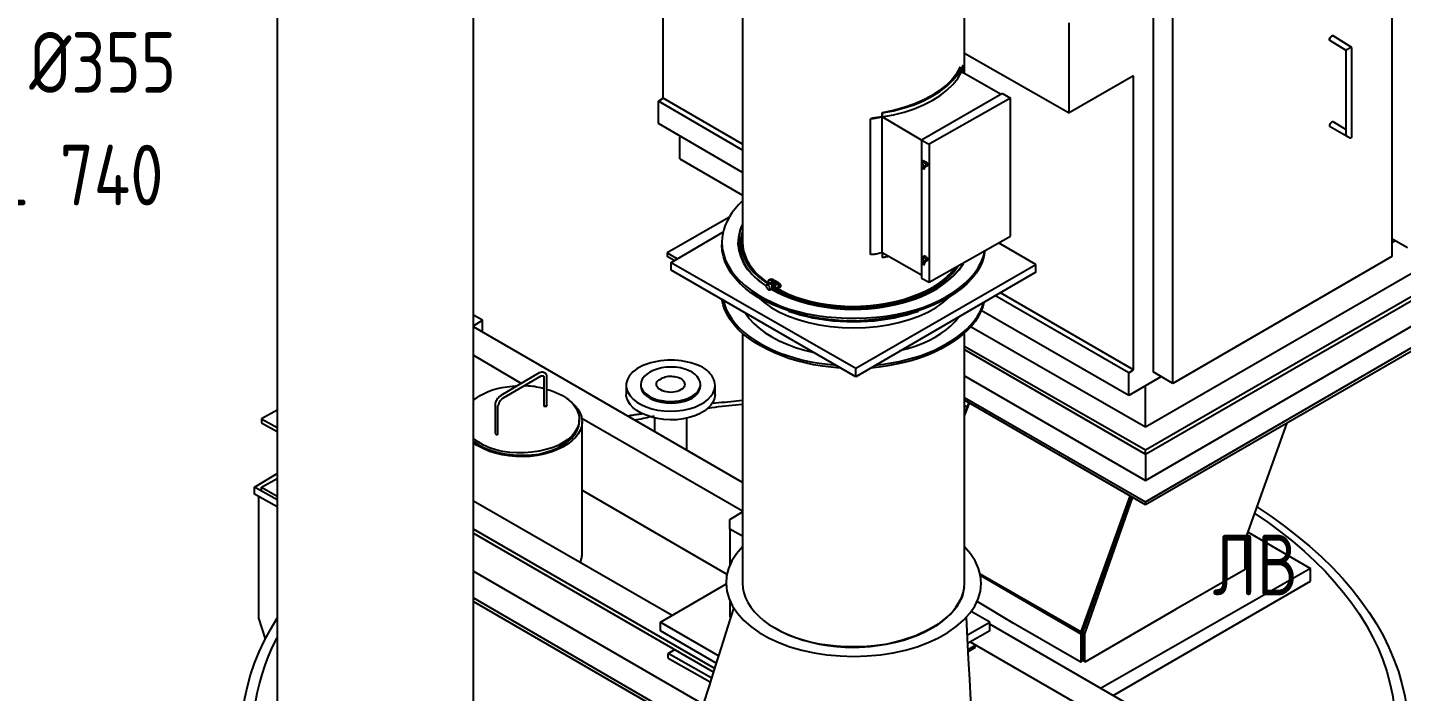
# Model space of a CAD drawing. Header units: metres. Extents: x 20 to 415, y 5 to 292.
# Drawn here: x 209.27 to 232.82, y 145.91 to 157.29 of the extents above; entities that cross this region are included whole.
import ezdxf

# ---------------------------------------------------------------- set-up
doc = ezdxf.new("R2010")
doc.units = ezdxf.units.M
for name, color, linetype in [('АРМАТУРА', 8, 'Continuous'), ('ВОЗДУХОВОДЫ', 7, 'Continuous'), ('ОБОЗНАЧЕНИЯ', 7, 'Continuous'), ('ОБОРУДОВАНИЕ', 8, 'Continuous')]:
    doc.layers.add(name, color=color, linetype=linetype)
doc.styles.add('GOST', font='isocpeur.ttf')

msp = doc.modelspace()

# ---------------------------------------------------------------- linework, layer by layer
at = {"layer": 'АРМАТУРА'}
for points in [[(225.261, 156.533), (225.266, 156.543), (225.271, 156.553), (225.276, 156.564), (225.281, 156.574), (225.286, 156.585), (225.291, 156.597), (225.296, 156.609), (225.301, 156.622), (225.306, 156.636), (225.311, 156.65)], [(225.278, 156.55), (225.278, 156.56), (225.279, 156.57), (225.282, 156.58), (225.285, 156.59), (225.288, 156.6), (225.292, 156.61), (225.296, 156.62), (225.301, 156.63), (225.306, 156.64), (225.311, 156.65)], [(225.278, 156.533), (225.283, 156.544), (225.287, 156.555), (225.292, 156.567), (225.297, 156.579), (225.301, 156.592), (225.304, 156.604), (225.307, 156.617), (225.309, 156.629), (225.311, 156.64), (225.311, 156.65)], [(225.311, 156.65), (225.311, 156.5)], [(223.92, 155.829), (224.111, 155.869), (224.293, 155.919), (224.463, 155.978), (224.621, 156.046), (224.766, 156.122), (224.897, 156.207), (225.013, 156.299), (225.113, 156.398), (225.196, 156.504), (225.261, 156.617)], [(225.261, 156.617), (225.196, 156.504), (225.113, 156.398), (225.013, 156.299), (224.897, 156.207), (224.766, 156.122), (224.621, 156.046), (224.463, 155.978), (224.293, 155.919), (224.111, 155.869), (223.92, 155.829)], [(223.92, 155.829), (224.112, 155.865), (224.294, 155.913), (224.467, 155.97), (224.627, 156.038), (224.775, 156.114), (224.908, 156.198), (225.027, 156.29), (225.128, 156.388), (225.212, 156.492), (225.278, 156.6)], [(223.92, 155.762), (224.112, 155.798), (224.294, 155.844), (224.467, 155.9), (224.627, 155.966), (224.775, 156.041), (224.908, 156.124), (225.027, 156.216), (225.128, 156.314), (225.212, 156.421), (225.278, 156.533)], [(225.278, 156.533), (225.278, 156.6)], [(225.948, 156.148), (225.278, 156.533)], [(225.982, 156.164), (224.59, 155.36)], [(225.982, 156.164), (226.116, 156.08)], [(226.116, 156.08), (224.724, 155.293)], [(226.116, 153.717), (226.116, 156.08)], [(223.92, 155.762), (223.9, 155.757), (223.88, 155.754), (223.859, 155.751), (223.839, 155.748), (223.819, 155.745), (223.799, 155.743), (223.779, 155.74), (223.759, 155.737), (223.739, 155.733), (223.719, 155.728)], [(223.92, 155.762), (223.9, 155.757), (223.88, 155.754), (223.859, 155.751), (223.839, 155.748), (223.819, 155.745), (223.799, 155.743), (223.779, 155.74), (223.759, 155.737), (223.739, 155.733), (223.719, 155.728)], [(223.92, 155.762), (223.9, 155.757), (223.88, 155.752), (223.859, 155.747), (223.839, 155.743), (223.819, 155.739), (223.799, 155.735), (223.779, 155.733), (223.759, 155.73), (223.739, 155.729), (223.719, 155.728)], [(223.719, 153.399), (223.719, 155.728)], [(223.92, 155.829), (223.92, 155.762)], [(223.92, 155.762), (223.92, 155.829)], [(224.59, 155.36), (223.92, 155.762)], [(223.92, 153.432), (223.92, 155.762)], [(224.59, 155.36), (224.59, 152.996)], [(224.59, 155.36), (224.724, 155.293)], [(224.724, 155.293), (224.724, 152.929)], [(224.607, 154.991), (224.624, 155.024)], [(224.641, 154.974), (224.607, 154.991)], [(224.624, 155.008), (224.674, 154.991)], [(224.641, 154.974), (224.674, 154.991)], [(224.657, 154.991), (224.657, 154.991), (224.657, 154.991)], [(224.657, 154.991), (224.662, 154.99), (224.667, 154.989), (224.672, 154.987), (224.676, 154.984), (224.68, 154.981), (224.684, 154.977), (224.687, 154.972), (224.689, 154.967), (224.69, 154.962), (224.691, 154.957), (224.691, 154.952), (224.691, 154.948), (224.691, 154.943), (224.691, 154.938), (224.691, 154.934), (224.691, 154.931), (224.691, 154.928), (224.691, 154.926), (224.691, 154.924), (224.691, 154.924)], [(224.624, 154.974), (224.619, 154.974), (224.616, 154.972), (224.613, 154.971), (224.611, 154.968), (224.609, 154.966), (224.608, 154.963), (224.608, 154.961), (224.607, 154.959), (224.607, 154.958), (224.607, 154.957), (224.612, 154.952), (224.615, 154.948), (224.619, 154.943), (224.621, 154.938), (224.624, 154.934), (224.626, 154.931), (224.629, 154.928), (224.632, 154.926), (224.636, 154.924), (224.641, 154.924)], [(224.607, 154.857), (224.641, 154.924)], [(224.607, 154.857), (224.641, 154.924)], [(224.624, 154.974), (224.624, 154.974), (224.624, 154.974)], [(224.657, 154.907), (224.624, 154.857)], [(224.657, 154.907), (224.662, 154.912), (224.666, 154.916), (224.668, 154.919), (224.671, 154.921), (224.672, 154.924), (224.673, 154.926), (224.674, 154.929), (224.674, 154.932), (224.674, 154.936), (224.674, 154.941), (224.67, 154.946), (224.666, 154.951), (224.663, 154.955), (224.66, 154.96), (224.657, 154.964), (224.655, 154.967), (224.652, 154.97), (224.649, 154.972), (224.645, 154.974), (224.641, 154.974)], [(224.641, 154.907), (224.645, 154.907), (224.649, 154.907), (224.652, 154.907), (224.654, 154.907), (224.655, 154.907), (224.656, 154.907), (224.657, 154.907), (224.657, 154.907), (224.657, 154.907), (224.657, 154.907)], [(224.657, 154.907), (224.691, 154.924)], [(224.724, 152.929), (226.116, 153.717)], [(223.92, 153.432), (223.9, 153.427), (223.88, 153.422), (223.859, 153.417), (223.839, 153.413), (223.819, 153.409), (223.799, 153.406), (223.779, 153.403), (223.759, 153.4), (223.739, 153.399), (223.719, 153.399)], [(223.92, 153.432), (223.92, 153.348)], [(224.59, 153.047), (223.92, 153.432)], [(224.037, 153.365), (224.023, 153.365), (224.009, 153.363), (223.996, 153.362), (223.984, 153.359), (223.972, 153.357), (223.961, 153.354), (223.95, 153.352), (223.94, 153.35), (223.93, 153.349), (223.92, 153.348)], [(224.641, 153.332), (224.607, 153.365)], [(224.624, 153.348), (224.619, 153.348), (224.616, 153.347), (224.613, 153.345), (224.611, 153.342), (224.609, 153.34), (224.608, 153.337), (224.608, 153.335), (224.607, 153.333), (224.607, 153.332), (224.607, 153.332), (224.612, 153.326), (224.615, 153.322), (224.619, 153.317), (224.621, 153.313), (224.624, 153.309), (224.626, 153.305), (224.629, 153.302), (224.632, 153.3), (224.636, 153.298), (224.641, 153.298)], [(224.624, 153.382), (224.674, 153.365)], [(224.624, 153.348), (224.624, 153.348), (224.624, 153.348)], [(224.674, 153.365), (224.641, 153.348)], [(224.657, 153.281), (224.662, 153.282), (224.666, 153.283), (224.668, 153.285), (224.671, 153.288), (224.672, 153.292), (224.673, 153.296), (224.674, 153.3), (224.674, 153.305), (224.674, 153.31), (224.674, 153.315), (224.67, 153.319), (224.666, 153.323), (224.663, 153.326), (224.66, 153.329), (224.657, 153.332), (224.655, 153.334), (224.652, 153.337), (224.649, 153.34), (224.645, 153.344), (224.641, 153.348)], [(224.657, 153.365), (224.662, 153.365), (224.667, 153.363), (224.672, 153.361), (224.676, 153.358), (224.68, 153.355), (224.684, 153.351), (224.687, 153.346), (224.689, 153.341), (224.69, 153.337), (224.691, 153.332), (224.691, 153.326), (224.691, 153.322), (224.691, 153.317), (224.691, 153.313), (224.691, 153.309), (224.691, 153.305), (224.691, 153.302), (224.691, 153.3), (224.691, 153.298), (224.691, 153.298)], [(224.607, 153.231), (224.641, 153.298)], [(224.607, 153.231), (224.641, 153.298)], [(224.657, 153.281), (224.624, 153.214)], [(224.641, 153.281), (224.645, 153.281), (224.649, 153.281), (224.652, 153.281), (224.654, 153.281), (224.655, 153.281), (224.656, 153.281), (224.657, 153.281), (224.657, 153.281), (224.657, 153.281), (224.657, 153.281)], [(224.657, 153.281), (224.691, 153.298)], [(221.942, 152.879), (221.937, 152.878), (221.934, 152.875), (221.931, 152.871), (221.93, 152.866), (221.929, 152.86), (221.93, 152.854), (221.931, 152.847), (221.934, 152.84), (221.937, 152.834), (221.942, 152.829), (221.947, 152.82), (221.952, 152.812), (221.957, 152.807), (221.962, 152.802), (221.967, 152.799), (221.972, 152.797), (221.977, 152.796), (221.982, 152.795), (221.987, 152.795), (221.992, 152.795)], [(221.975, 152.896), (221.942, 152.879)], [(221.992, 152.812), (221.992, 152.817), (221.992, 152.822), (221.992, 152.827), (221.991, 152.832), (221.99, 152.837), (221.989, 152.842), (221.986, 152.847), (221.984, 152.852), (221.98, 152.857), (221.975, 152.862), (221.97, 152.867), (221.966, 152.87), (221.961, 152.873), (221.956, 152.875), (221.952, 152.877), (221.949, 152.878), (221.946, 152.878), (221.944, 152.879), (221.942, 152.879), (221.942, 152.879)], [(221.975, 152.963), (221.971, 152.962), (221.967, 152.959), (221.965, 152.955), (221.963, 152.949), (221.963, 152.942), (221.963, 152.934), (221.965, 152.925), (221.967, 152.916), (221.971, 152.906), (221.975, 152.896)], [(221.992, 152.963), (221.992, 152.963), (221.991, 152.963), (221.989, 152.963), (221.986, 152.963), (221.984, 152.963), (221.981, 152.963), (221.979, 152.963), (221.977, 152.963), (221.976, 152.963), (221.975, 152.963)], [(221.975, 152.896), (221.98, 152.9), (221.984, 152.902), (221.987, 152.903), (221.99, 152.903), (221.992, 152.902), (221.995, 152.901), (221.998, 152.899), (222.001, 152.897), (222.004, 152.896), (222.009, 152.896), (222.013, 152.891), (222.017, 152.886), (222.02, 152.881), (222.022, 152.876), (222.024, 152.871), (222.025, 152.866), (222.025, 152.86), (222.026, 152.855), (222.026, 152.85), (222.026, 152.845)], [(222.009, 152.963), (222.004, 152.967), (222.001, 152.971), (221.998, 152.974), (221.996, 152.976), (221.994, 152.977), (221.993, 152.978), (221.993, 152.979), (221.992, 152.979), (221.992, 152.98), (221.992, 152.98)], [(222.009, 152.963), (222.004, 152.967), (222.001, 152.971), (221.998, 152.974), (221.996, 152.976), (221.994, 152.977), (221.993, 152.978), (221.993, 152.979), (221.992, 152.979), (221.992, 152.98), (221.992, 152.98)], [(221.992, 152.98), (222.009, 152.963)], [(221.992, 152.98), (222.009, 152.963)], [(222.11, 152.896), (221.992, 152.963)], [(221.992, 152.896), (222.009, 152.929)], [(222.009, 152.98), (222.026, 152.98)], [(222.126, 152.912), (222.009, 152.963)], [(222.009, 152.929), (222.042, 152.896)], [(222.042, 152.879), (222.041, 152.884), (222.039, 152.889), (222.035, 152.894), (222.031, 152.898), (222.026, 152.902), (222.021, 152.906), (222.016, 152.908), (222.012, 152.911), (222.01, 152.912), (222.009, 152.912)], [(222.143, 152.912), (222.026, 152.98)], [(222.026, 152.946), (222.076, 152.912)], [(222.042, 152.896), (222.076, 152.912)], [(222.042, 152.896), (222.059, 152.845)], [(222.042, 152.845), (222.043, 152.846), (222.044, 152.847), (222.046, 152.849), (222.047, 152.852), (222.049, 152.856), (222.05, 152.86), (222.05, 152.864), (222.049, 152.869), (222.047, 152.874), (222.042, 152.879)], [(222.076, 152.912), (222.093, 152.862)], [(222.126, 152.812), (222.131, 152.817), (222.135, 152.822), (222.137, 152.827), (222.14, 152.832), (222.141, 152.837), (222.142, 152.842), (222.143, 152.847), (222.143, 152.852), (222.143, 152.857), (222.143, 152.862), (222.143, 152.867), (222.141, 152.872), (222.139, 152.877), (222.136, 152.881), (222.133, 152.885), (222.129, 152.889), (222.124, 152.892), (222.119, 152.894), (222.115, 152.895), (222.11, 152.896)], [(222.143, 152.829), (222.148, 152.829), (222.151, 152.83), (222.154, 152.833), (222.156, 152.836), (222.158, 152.839), (222.159, 152.843), (222.159, 152.848), (222.16, 152.852), (222.16, 152.857), (222.16, 152.862), (222.155, 152.867), (222.152, 152.872), (222.148, 152.877), (222.146, 152.882), (222.143, 152.887), (222.141, 152.892), (222.138, 152.897), (222.135, 152.902), (222.131, 152.907), (222.126, 152.912)], [(222.143, 152.829), (222.148, 152.829), (222.151, 152.83), (222.154, 152.833), (222.156, 152.836), (222.158, 152.839), (222.159, 152.843), (222.159, 152.848), (222.16, 152.852), (222.16, 152.857), (222.16, 152.862), (222.155, 152.867), (222.152, 152.872), (222.148, 152.877), (222.146, 152.882), (222.143, 152.887), (222.141, 152.892), (222.138, 152.897), (222.135, 152.902), (222.131, 152.907), (222.126, 152.912)], [(222.126, 152.912), (222.131, 152.907), (222.135, 152.902), (222.138, 152.897), (222.141, 152.892), (222.143, 152.887), (222.146, 152.882), (222.148, 152.877), (222.152, 152.872), (222.155, 152.867), (222.16, 152.862), (222.16, 152.857), (222.16, 152.852), (222.159, 152.848), (222.159, 152.843), (222.158, 152.839), (222.156, 152.836), (222.154, 152.833), (222.151, 152.83), (222.148, 152.829), (222.143, 152.829)], [(222.126, 152.912), (222.131, 152.907), (222.135, 152.902), (222.138, 152.897), (222.141, 152.892), (222.143, 152.887), (222.146, 152.882), (222.148, 152.877), (222.152, 152.872), (222.155, 152.867), (222.16, 152.862), (222.16, 152.857), (222.16, 152.852), (222.159, 152.848), (222.159, 152.843), (222.158, 152.839), (222.156, 152.836), (222.154, 152.833), (222.151, 152.83), (222.148, 152.829), (222.143, 152.829)], [(222.143, 152.912), (222.148, 152.912), (222.151, 152.911), (222.155, 152.908), (222.157, 152.906), (222.16, 152.902), (222.162, 152.898), (222.165, 152.894), (222.168, 152.889), (222.172, 152.884), (222.177, 152.879), (222.177, 152.874), (222.176, 152.869), (222.176, 152.864), (222.176, 152.859), (222.175, 152.854), (222.173, 152.849), (222.171, 152.844), (222.168, 152.839), (222.164, 152.834), (222.16, 152.829)], [(224.59, 152.996), (224.724, 152.929)], [(221.992, 152.795), (222.026, 152.812)], [(221.992, 152.795), (221.992, 152.796), (221.992, 152.797), (221.992, 152.799), (221.992, 152.801), (221.992, 152.804), (221.992, 152.806), (221.992, 152.808), (221.992, 152.81), (221.992, 152.811), (221.992, 152.812)], [(222.026, 152.845), (222.026, 152.841), (222.026, 152.837), (222.026, 152.834), (222.026, 152.831), (222.026, 152.829), (222.026, 152.826), (222.026, 152.823), (222.026, 152.82), (222.026, 152.816), (222.026, 152.812)], [(222.042, 152.829), (222.076, 152.845)], [(222.059, 152.845), (222.093, 152.862)], [(222.11, 152.812), (222.076, 152.845)], [(222.11, 152.812), (222.114, 152.812), (222.118, 152.812), (222.121, 152.812), (222.123, 152.812), (222.124, 152.812), (222.125, 152.812), (222.126, 152.812), (222.126, 152.812), (222.126, 152.812), (222.126, 152.812)]]:
    msp.add_lwpolyline(points, dxfattribs=at)
at = {"layer": 'ВОЗДУХОВОДЫ'}
for points in [[(221.523, 162.165), (221.523, 153.616)], [(225.328, 156.5), (225.328, 161.394)], [(213.544, 158.511), (213.544, 145.42)], [(216.913, 145.42), (216.913, 158.511)], [(221.523, 152.041), (221.523, 147.767)], [(225.328, 147.767), (225.328, 152.041)], [(221.523, 148.387), (221.419, 148.268), (221.34, 148.145), (221.284, 148.018), (221.251, 147.889), (221.242, 147.758), (221.256, 147.628), (221.293, 147.498), (221.353, 147.371), (221.435, 147.248), (221.54, 147.13), (221.665, 147.019), (221.809, 146.917), (221.97, 146.826), (222.146, 146.745), (222.336, 146.675), (222.538, 146.617), (222.75, 146.571), (222.971, 146.537), (223.2, 146.516), (223.434, 146.509), (223.663, 146.516), (223.888, 146.537), (224.106, 146.571), (224.317, 146.617), (224.517, 146.675), (224.706, 146.745), (224.881, 146.826), (225.042, 146.917), (225.186, 147.019), (225.311, 147.13), (225.42, 147.248), (225.504, 147.371), (225.565, 147.498), (225.602, 147.628), (225.615, 147.758), (225.604, 147.889), (225.57, 148.018), (225.513, 148.145), (225.432, 148.268), (225.328, 148.387)], [(221.523, 147.767), (221.529, 147.681), (221.547, 147.596), (221.576, 147.512), (221.616, 147.43), (221.668, 147.35), (221.729, 147.272), (221.801, 147.197), (221.883, 147.126), (221.975, 147.058), (222.076, 146.996), (222.19, 146.934), (222.309, 146.879), (222.434, 146.831), (222.564, 146.789), (222.698, 146.755), (222.837, 146.726), (222.981, 146.705), (223.128, 146.689), (223.279, 146.68), (223.434, 146.677), (223.584, 146.68), (223.731, 146.689), (223.875, 146.705), (224.017, 146.726), (224.154, 146.755), (224.288, 146.789), (224.417, 146.831), (224.542, 146.879), (224.661, 146.934), (224.775, 146.996), (224.876, 147.058), (224.967, 147.126), (225.049, 147.197), (225.121, 147.272), (225.183, 147.35), (225.234, 147.43), (225.275, 147.512), (225.304, 147.596), (225.322, 147.681), (225.328, 147.767)], [(221.523, 147.767), (221.529, 147.681), (221.547, 147.596), (221.576, 147.512), (221.616, 147.43), (221.668, 147.35), (221.729, 147.272), (221.801, 147.197), (221.883, 147.126), (221.975, 147.058), (222.076, 146.996), (222.186, 146.937), (222.304, 146.883), (222.43, 146.834), (222.561, 146.791), (222.698, 146.752), (222.84, 146.72), (222.985, 146.695), (223.133, 146.676), (223.283, 146.664), (223.434, 146.66), (223.714, 146.678), (223.988, 146.72), (224.251, 146.784), (224.496, 146.869), (224.72, 146.973), (224.917, 147.092), (225.081, 147.227), (225.208, 147.374), (225.292, 147.532), (225.328, 147.7)], [(221.372, 147.348), (221.266, 147.011), (221.161, 146.676), (221.055, 146.34), (220.95, 146.006), (220.844, 145.671), (220.738, 145.337), (220.633, 145.002), (220.527, 144.667), (220.422, 144.332), (220.316, 143.995)], [(225.546, 143.626), (225.526, 143.983), (225.507, 144.339), (225.489, 144.694), (225.471, 145.049), (225.454, 145.403), (225.436, 145.758), (225.418, 146.112), (225.4, 146.468), (225.381, 146.823), (225.361, 147.18)]]:
    msp.add_lwpolyline(points, dxfattribs=at)
at = {"layer": 'ОБОРУДОВАНИЕ'}
for points in [[(232.653, 160.573), (232.653, 153.365)], [(220.165, 156.08), (220.165, 159.835)], [(228.563, 158.595), (228.563, 151.387)], [(228.898, 151.186), (228.898, 158.41)], [(227.121, 155.829), (227.121, 157.371)], [(231.647, 157.153), (231.642, 157.153), (231.637, 157.151), (231.632, 157.149), (231.627, 157.146), (231.622, 157.143), (231.617, 157.139), (231.612, 157.134), (231.607, 157.13), (231.602, 157.125), (231.597, 157.12), (231.592, 157.114), (231.589, 157.108), (231.586, 157.101), (231.585, 157.095), (231.584, 157.088), (231.585, 157.082), (231.586, 157.077), (231.589, 157.073), (231.592, 157.07), (231.597, 157.069)], [(231.597, 157.069), (231.592, 157.07), (231.589, 157.073), (231.586, 157.077), (231.585, 157.082), (231.584, 157.088), (231.585, 157.095), (231.586, 157.101), (231.589, 157.108), (231.592, 157.114), (231.597, 157.12), (231.602, 157.125), (231.607, 157.13), (231.612, 157.134), (231.617, 157.139), (231.622, 157.143), (231.627, 157.146), (231.632, 157.149), (231.637, 157.151), (231.642, 157.153), (231.647, 157.153)], [(231.966, 156.952), (231.647, 157.153)], [(231.597, 157.069), (231.865, 156.902)], [(231.949, 156.952), (231.944, 156.948), (231.939, 156.944), (231.934, 156.941), (231.929, 156.938), (231.924, 156.935), (231.919, 156.933), (231.914, 156.93), (231.909, 156.927), (231.904, 156.923), (231.898, 156.919), (231.893, 156.918), (231.889, 156.917), (231.884, 156.915), (231.88, 156.913), (231.876, 156.91), (231.872, 156.908), (231.869, 156.905), (231.867, 156.904), (231.865, 156.902), (231.865, 156.902)], [(231.865, 156.902), (231.865, 155.477)], [(231.966, 156.952), (231.949, 156.952)], [(231.966, 155.427), (231.966, 156.952)], [(225.328, 156.852), (227.121, 155.829)], [(228.228, 156.466), (227.121, 155.829)], [(228.228, 151.421), (228.228, 156.466)], [(220.081, 156.03), (220.165, 156.08)], [(221.523, 155.192), (220.081, 156.03)], [(220.081, 155.645), (220.081, 156.03)], [(221.523, 155.293), (220.165, 156.08)], [(221.523, 154.807), (220.081, 155.645)], [(231.647, 155.678), (231.642, 155.678), (231.637, 155.676), (231.632, 155.674), (231.627, 155.671), (231.622, 155.668), (231.617, 155.664), (231.612, 155.659), (231.607, 155.655), (231.602, 155.65), (231.597, 155.645), (231.592, 155.639), (231.589, 155.633), (231.586, 155.626), (231.585, 155.62), (231.584, 155.613), (231.585, 155.607), (231.586, 155.602), (231.589, 155.598), (231.592, 155.595), (231.597, 155.594)], [(231.647, 155.678), (231.642, 155.678), (231.637, 155.676), (231.632, 155.674), (231.627, 155.671), (231.622, 155.668), (231.617, 155.664), (231.612, 155.659), (231.607, 155.655), (231.602, 155.65), (231.597, 155.645), (231.592, 155.639), (231.589, 155.633), (231.586, 155.626), (231.585, 155.62), (231.584, 155.613), (231.585, 155.607), (231.586, 155.602), (231.589, 155.598), (231.592, 155.595), (231.597, 155.594)], [(231.597, 155.594), (231.915, 155.41)], [(231.865, 155.544), (231.647, 155.678)], [(231.915, 155.41), (231.91, 155.411), (231.904, 155.415), (231.897, 155.421), (231.89, 155.429), (231.884, 155.437), (231.878, 155.446), (231.873, 155.455), (231.869, 155.464), (231.866, 155.471), (231.865, 155.477)], [(220.45, 155.041), (220.45, 155.41)], [(231.949, 155.393), (231.948, 155.393), (231.947, 155.393), (231.945, 155.394), (231.942, 155.394), (231.938, 155.395), (231.934, 155.397), (231.93, 155.399), (231.925, 155.402), (231.92, 155.405), (231.915, 155.41)], [(231.966, 155.427), (231.966, 155.422), (231.965, 155.419), (231.965, 155.415), (231.965, 155.412), (231.964, 155.41), (231.962, 155.407), (231.96, 155.405), (231.957, 155.402), (231.953, 155.398), (231.949, 155.393)], [(220.45, 155.041), (221.523, 154.421)], [(228.429, 150.448), (236.391, 155.041)], [(221.523, 154.32), (221.456, 154.254), (221.396, 154.186), (221.343, 154.117), (221.298, 154.046), (221.259, 153.975), (221.227, 153.903), (221.203, 153.831), (221.185, 153.759), (221.174, 153.687), (221.171, 153.616)], [(221.288, 154.036), (220.232, 153.432)], [(221.523, 153.918), (221.478, 153.807), (221.452, 153.694), (221.446, 153.581), (221.459, 153.469), (221.492, 153.359), (221.542, 153.251), (221.611, 153.146), (221.698, 153.046), (221.803, 152.951), (221.925, 152.862)], [(221.523, 153.918), (221.509, 153.888), (221.497, 153.858), (221.486, 153.828), (221.478, 153.797), (221.471, 153.767), (221.465, 153.737), (221.461, 153.707), (221.458, 153.677), (221.456, 153.647), (221.456, 153.616)], [(235.284, 154.002), (228.429, 150.046)], [(228.429, 149.979), (235.284, 153.935)], [(220.299, 153.264), (221.188, 153.784)], [(221.171, 153.616), (221.177, 153.516), (221.197, 153.416), (221.229, 153.317), (221.273, 153.221), (221.33, 153.126), (221.399, 153.035), (221.48, 152.947), (221.572, 152.863), (221.676, 152.785), (221.791, 152.711), (221.912, 152.639), (222.041, 152.575), (222.179, 152.517), (222.325, 152.466), (222.476, 152.422), (222.633, 152.385), (222.795, 152.356), (222.961, 152.333), (223.129, 152.318), (223.3, 152.309), (223.475, 152.308), (223.649, 152.313), (223.82, 152.326), (223.988, 152.345), (224.152, 152.372), (224.312, 152.406), (224.467, 152.446), (224.615, 152.494), (224.757, 152.549), (224.892, 152.611), (225.018, 152.679), (225.135, 152.751), (225.242, 152.828), (225.338, 152.909), (225.424, 152.994), (225.499, 153.083), (225.562, 153.174), (225.614, 153.269), (225.653, 153.366), (225.68, 153.466)], [(221.171, 153.616), (221.171, 153.566)], [(221.456, 153.616), (221.461, 153.532), (221.476, 153.448), (221.5, 153.366), (221.534, 153.286), (221.577, 153.208), (221.63, 153.133), (221.691, 153.06), (221.761, 152.991), (221.839, 152.925), (221.925, 152.862)], [(221.523, 153.801), (221.518, 153.781), (221.513, 153.761), (221.508, 153.741), (221.504, 153.722), (221.5, 153.702), (221.496, 153.684), (221.494, 153.666), (221.491, 153.648), (221.49, 153.632), (221.489, 153.616)], [(221.489, 153.616), (221.494, 153.537), (221.509, 153.458), (221.534, 153.381), (221.568, 153.305), (221.611, 153.231), (221.663, 153.159), (221.724, 153.089), (221.794, 153.022), (221.872, 152.958), (221.959, 152.896)], [(221.523, 153.801), (221.501, 153.705), (221.494, 153.609), (221.503, 153.512), (221.527, 153.417), (221.565, 153.323), (221.617, 153.231), (221.683, 153.142), (221.762, 153.056), (221.854, 152.974), (221.959, 152.896)], [(221.523, 153.801), (221.501, 153.705), (221.494, 153.609), (221.503, 153.512), (221.527, 153.417), (221.565, 153.323), (221.617, 153.231), (221.683, 153.142), (221.762, 153.056), (221.854, 152.974), (221.959, 152.896)], [(221.523, 153.616), (221.528, 153.537), (221.543, 153.458), (221.567, 153.381), (221.6, 153.305), (221.642, 153.231), (221.693, 153.159), (221.752, 153.089), (221.819, 153.022), (221.894, 152.958), (221.975, 152.896)], [(221.523, 153.616), (221.528, 153.537), (221.543, 153.458), (221.567, 153.381), (221.6, 153.305), (221.642, 153.231), (221.693, 153.159), (221.752, 153.089), (221.819, 153.022), (221.894, 152.958), (221.975, 152.896)], [(226.551, 153.231), (225.914, 153.6)], [(232.921, 153.516), (232.653, 153.667)], [(232.72, 153.633), (232.653, 153.6)], [(220.232, 153.432), (220.4, 153.332)], [(220.232, 153.432), (220.232, 153.365)], [(220.35, 153.298), (220.232, 153.365)], [(225.68, 153.466), (225.663, 153.366), (225.632, 153.269), (225.588, 153.174), (225.53, 153.082), (225.46, 152.992), (225.377, 152.906), (225.282, 152.822), (225.175, 152.743), (225.056, 152.666), (224.926, 152.594), (224.791, 152.532), (224.649, 152.475), (224.501, 152.426), (224.347, 152.382), (224.188, 152.345), (224.025, 152.314), (223.859, 152.29), (223.691, 152.273), (223.521, 152.262), (223.35, 152.259), (223.175, 152.268), (223.003, 152.285), (222.834, 152.309), (222.669, 152.34), (222.508, 152.378), (222.352, 152.423), (222.202, 152.474), (222.058, 152.531), (221.921, 152.593), (221.791, 152.661), (221.676, 152.738), (221.572, 152.82), (221.48, 152.904), (221.399, 152.992), (221.33, 153.082), (221.273, 153.175), (221.229, 153.27), (221.197, 153.368), (221.177, 153.466), (221.171, 153.566)], [(232.653, 153.365), (228.898, 151.186)], [(220.299, 153.264), (223.467, 151.454)], [(220.299, 153.13), (220.299, 153.264)], [(223.467, 151.303), (220.299, 153.13)], [(222.009, 152.812), (222.161, 152.731), (222.325, 152.661), (222.499, 152.602), (222.681, 152.553), (222.87, 152.514), (223.065, 152.487), (223.264, 152.471), (223.465, 152.467), (223.668, 152.474), (223.87, 152.493), (224.071, 152.529), (224.262, 152.575), (224.443, 152.631), (224.611, 152.696), (224.766, 152.77), (224.907, 152.852), (225.033, 152.941), (225.143, 153.037), (225.236, 153.14), (225.311, 153.248)], [(222.042, 152.829), (222.189, 152.753), (222.346, 152.686), (222.513, 152.629), (222.687, 152.581), (222.868, 152.544), (223.054, 152.516), (223.243, 152.499), (223.435, 152.492), (223.627, 152.496), (223.819, 152.51), (224.007, 152.541), (224.188, 152.582), (224.36, 152.633), (224.522, 152.693), (224.674, 152.762), (224.814, 152.839), (224.94, 152.923), (225.052, 153.014), (225.148, 153.111), (225.227, 153.214)], [(223.434, 152.46), (223.555, 152.462), (223.676, 152.47), (223.798, 152.482), (223.918, 152.498), (224.037, 152.519), (224.154, 152.543), (224.269, 152.572), (224.38, 152.604), (224.487, 152.639), (224.59, 152.678), (224.688, 152.725), (224.781, 152.774), (224.869, 152.826), (224.95, 152.881), (225.026, 152.938), (225.096, 152.996), (225.16, 153.057), (225.217, 153.119), (225.267, 153.183), (225.311, 153.248)], [(223.434, 152.493), (223.549, 152.495), (223.665, 152.501), (223.779, 152.512), (223.892, 152.526), (224.004, 152.544), (224.113, 152.566), (224.22, 152.592), (224.325, 152.622), (224.426, 152.656), (224.523, 152.695), (224.617, 152.732), (224.706, 152.773), (224.79, 152.817), (224.87, 152.865), (224.944, 152.917), (225.013, 152.971), (225.076, 153.028), (225.133, 153.088), (225.183, 153.15), (225.227, 153.214)], [(223.434, 152.493), (223.549, 152.495), (223.665, 152.501), (223.779, 152.512), (223.892, 152.526), (224.004, 152.544), (224.113, 152.566), (224.22, 152.592), (224.325, 152.622), (224.426, 152.656), (224.523, 152.695), (224.617, 152.732), (224.706, 152.773), (224.79, 152.817), (224.87, 152.865), (224.944, 152.917), (225.013, 152.971), (225.076, 153.028), (225.133, 153.088), (225.183, 153.15), (225.227, 153.214)], [(223.434, 152.51), (223.544, 152.512), (223.654, 152.518), (223.764, 152.528), (223.872, 152.541), (223.978, 152.558), (224.083, 152.579), (224.185, 152.603), (224.284, 152.63), (224.38, 152.661), (224.473, 152.695), (224.566, 152.731), (224.654, 152.771), (224.737, 152.813), (224.815, 152.858), (224.888, 152.906), (224.956, 152.957), (225.019, 153.009), (225.076, 153.064), (225.129, 153.121), (225.177, 153.181)], [(223.467, 151.454), (226.551, 153.231)], [(224.775, 152.829), (224.824, 152.859), (224.871, 152.891), (224.916, 152.924), (224.96, 152.957), (225.001, 152.992), (225.04, 153.028), (225.077, 153.064), (225.113, 153.102), (225.146, 153.141), (225.177, 153.181)], [(226.551, 153.097), (226.551, 153.231)], [(228.429, 149.527), (234.647, 153.13)], [(228.429, 149.158), (235.284, 153.13)], [(226.551, 153.097), (223.467, 151.303)], [(235.284, 153.063), (228.429, 149.108)], [(221.774, 152.678), (221.888, 152.581), (222.016, 152.493), (222.158, 152.414), (222.313, 152.344), (222.478, 152.284), (222.654, 152.234), (222.839, 152.194), (223.031, 152.165), (223.23, 152.147), (223.434, 152.141), (223.634, 152.147), (223.83, 152.165), (224.021, 152.194), (224.205, 152.234), (224.381, 152.284), (224.546, 152.344), (224.7, 152.414), (224.841, 152.493), (224.967, 152.581), (225.076, 152.678)], [(222.009, 152.812), (222.124, 152.749), (222.247, 152.692), (222.378, 152.64), (222.515, 152.594), (222.658, 152.554), (222.807, 152.521), (222.959, 152.495), (223.115, 152.476), (223.273, 152.464), (223.434, 152.46)], [(222.042, 152.829), (222.157, 152.766), (222.279, 152.71), (222.407, 152.66), (222.542, 152.617), (222.682, 152.579), (222.826, 152.549), (222.974, 152.525), (223.125, 152.507), (223.278, 152.497), (223.434, 152.493)], [(222.042, 152.829), (222.157, 152.766), (222.279, 152.71), (222.407, 152.66), (222.542, 152.617), (222.682, 152.579), (222.826, 152.549), (222.974, 152.525), (223.125, 152.507), (223.278, 152.497), (223.434, 152.493)], [(222.076, 152.845), (222.185, 152.783), (222.302, 152.727), (222.426, 152.677), (222.556, 152.633), (222.692, 152.596), (222.833, 152.565), (222.978, 152.541), (223.127, 152.524), (223.279, 152.514), (223.434, 152.51)], [(222.076, 152.845), (222.185, 152.783), (222.302, 152.727), (222.426, 152.677), (222.555, 152.633), (222.69, 152.596), (222.829, 152.565), (222.972, 152.541), (223.118, 152.524), (223.267, 152.514), (223.417, 152.51), (223.567, 152.514), (223.716, 152.524), (223.862, 152.541), (224.006, 152.564), (224.146, 152.594), (224.282, 152.63), (224.414, 152.671), (224.54, 152.718), (224.661, 152.771), (224.775, 152.829)], [(228.144, 151.37), (225.847, 152.695)], [(228.228, 151.421), (225.948, 152.745)], [(223.199, 151.454), (223.044, 151.467), (222.892, 151.486), (222.743, 151.511), (222.597, 151.542), (222.455, 151.578), (222.318, 151.62), (222.186, 151.667), (222.059, 151.719), (221.939, 151.777), (221.825, 151.84), (221.718, 151.903), (221.62, 151.97), (221.53, 152.042), (221.45, 152.117), (221.378, 152.196), (221.317, 152.278), (221.265, 152.362), (221.223, 152.449), (221.191, 152.538), (221.171, 152.628)], [(221.188, 152.628), (221.212, 152.543), (221.246, 152.459), (221.288, 152.377), (221.339, 152.297), (221.399, 152.219), (221.468, 152.144), (221.544, 152.071), (221.63, 152.002), (221.723, 151.936), (221.825, 151.873), (221.933, 151.815), (222.048, 151.761), (222.167, 151.711), (222.292, 151.666), (222.422, 151.626), (222.556, 151.591), (222.694, 151.561), (222.837, 151.536), (222.983, 151.518), (223.132, 151.504)], [(224.54, 152.426), (224.442, 152.393), (224.34, 152.362), (224.233, 152.335), (224.124, 152.311), (224.012, 152.29), (223.898, 152.273), (223.783, 152.26), (223.666, 152.25), (223.55, 152.244), (223.434, 152.242), (223.313, 152.244), (223.193, 152.25), (223.074, 152.26), (222.956, 152.273), (222.841, 152.29), (222.728, 152.311), (222.618, 152.335), (222.511, 152.362), (222.409, 152.393), (222.311, 152.426)], [(225.663, 152.577), (225.638, 152.493), (225.605, 152.41), (225.562, 152.33), (225.511, 152.253), (225.452, 152.177), (225.383, 152.104), (225.306, 152.034), (225.221, 151.966), (225.128, 151.902), (225.026, 151.84), (224.917, 151.777), (224.803, 151.721), (224.683, 151.67), (224.559, 151.624), (224.429, 151.584), (224.295, 151.549), (224.156, 151.519), (224.014, 151.493), (223.868, 151.471), (223.719, 151.454)], [(223.802, 151.504), (223.942, 151.522), (224.078, 151.543), (224.21, 151.568), (224.339, 151.598), (224.465, 151.632), (224.586, 151.671), (224.703, 151.714), (224.815, 151.762), (224.923, 151.815), (225.026, 151.873), (225.123, 151.931), (225.213, 151.992), (225.296, 152.056), (225.371, 152.123), (225.439, 152.194), (225.499, 152.267), (225.552, 152.342), (225.597, 152.419), (225.634, 152.497), (225.663, 152.577)], [(228.144, 150.985), (225.613, 152.443)], [(217.064, 152.276), (216.913, 152.359)], [(216.913, 152.175), (217.064, 152.276)], [(217.064, 152.074), (217.064, 152.276)], [(221.573, 152.393), (221.64, 152.304), (221.719, 152.219), (221.811, 152.137), (221.914, 152.06), (222.028, 151.989), (222.152, 151.922), (222.287, 151.862), (222.431, 151.808), (222.585, 151.762), (222.746, 151.722)], [(221.573, 152.393), (221.64, 152.304), (221.719, 152.219), (221.811, 152.137), (221.914, 152.06), (222.028, 151.989), (222.152, 151.922), (222.287, 151.862), (222.431, 151.808), (222.585, 151.762), (222.746, 151.722)], [(224.222, 151.756), (224.355, 151.79), (224.482, 151.83), (224.604, 151.876), (224.718, 151.928), (224.825, 151.984), (224.924, 152.046), (225.014, 152.111), (225.095, 152.18), (225.167, 152.252), (225.227, 152.326)], [(224.222, 151.756), (224.355, 151.79), (224.482, 151.83), (224.604, 151.876), (224.718, 151.928), (224.825, 151.984), (224.924, 152.046), (225.014, 152.111), (225.095, 152.18), (225.167, 152.252), (225.227, 152.326)], [(221.523, 149.493), (216.913, 152.158)], [(225.445, 152.158), (228.429, 150.448)], [(228.429, 150.046), (225.328, 151.823)], [(225.328, 151.773), (228.429, 149.979)], [(216.913, 151.672), (217.735, 151.186)], [(221.054, 151.152), (221.051, 151.188), (221.044, 151.223), (221.032, 151.257), (221.015, 151.291), (220.995, 151.324), (220.97, 151.356), (220.942, 151.387), (220.91, 151.417), (220.874, 151.445), (220.836, 151.471), (220.789, 151.491), (220.741, 151.509), (220.691, 151.526), (220.64, 151.541), (220.586, 151.555), (220.532, 151.566), (220.475, 151.576), (220.418, 151.583), (220.359, 151.587), (220.299, 151.588), (220.239, 151.587), (220.179, 151.583), (220.12, 151.576), (220.062, 151.566), (220.006, 151.555), (219.952, 151.541), (219.9, 151.526), (219.851, 151.509), (219.805, 151.491), (219.763, 151.471), (219.72, 151.445), (219.681, 151.417), (219.646, 151.387), (219.615, 151.356), (219.589, 151.324), (219.567, 151.291), (219.55, 151.257), (219.538, 151.223), (219.531, 151.188), (219.528, 151.152)], [(220.802, 151.169), (220.796, 151.218), (220.777, 151.265), (220.747, 151.308), (220.707, 151.348), (220.658, 151.383), (220.599, 151.413), (220.534, 151.437), (220.461, 151.456), (220.383, 151.467), (220.299, 151.471), (220.215, 151.467), (220.136, 151.456), (220.061, 151.437), (219.993, 151.413), (219.933, 151.383), (219.881, 151.348), (219.838, 151.308), (219.806, 151.265), (219.786, 151.218), (219.78, 151.169)], [(223.467, 151.303), (223.467, 151.454)], [(218.036, 151.37), (217.383, 150.985)], [(217.416, 150.935), (218.07, 151.32)], [(218.17, 151.287), (218.17, 151.291), (218.17, 151.295), (218.17, 151.298), (218.17, 151.301), (218.17, 151.303), (218.17, 151.306), (218.17, 151.309), (218.17, 151.312), (218.17, 151.316), (218.17, 151.32), (218.17, 151.326), (218.168, 151.332), (218.166, 151.338), (218.162, 151.345), (218.158, 151.352), (218.152, 151.357), (218.146, 151.363), (218.138, 151.367), (218.13, 151.37), (218.12, 151.37), (218.115, 151.375), (218.11, 151.378), (218.105, 151.381), (218.099, 151.382), (218.093, 151.383), (218.086, 151.382), (218.079, 151.381), (218.071, 151.378), (218.063, 151.375), (218.036, 151.37)], [(218.07, 151.32), (218.07, 151.32), (218.072, 151.32), (218.074, 151.32), (218.076, 151.32), (218.078, 151.32), (218.081, 151.32), (218.083, 151.32), (218.085, 151.32), (218.086, 151.32), (218.087, 151.32), (218.087, 151.32), (218.089, 151.32), (218.09, 151.32), (218.093, 151.32), (218.095, 151.32), (218.098, 151.32), (218.1, 151.32), (218.102, 151.32), (218.103, 151.32), (218.103, 151.32), (218.104, 151.32), (218.105, 151.318), (218.107, 151.317), (218.109, 151.314), (218.112, 151.312), (218.114, 151.309), (218.117, 151.307), (218.119, 151.305), (218.12, 151.304), (218.12, 151.303), (218.12, 151.303), (218.12, 151.302), (218.12, 151.3), (218.12, 151.297), (218.12, 151.295), (218.12, 151.292), (218.12, 151.29), (218.12, 151.288), (218.12, 151.287), (218.12, 151.287)], [(218.07, 151.32), (218.07, 151.32), (218.07, 151.32)], [(218.12, 151.287), (218.12, 150.817)], [(218.12, 151.287), (218.12, 151.287), (218.12, 151.287)], [(218.17, 150.817), (218.17, 151.287)], [(220.048, 151.169), (220.049, 151.184), (220.052, 151.197), (220.056, 151.21), (220.063, 151.222), (220.071, 151.232), (220.08, 151.242), (220.091, 151.25), (220.104, 151.258), (220.117, 151.264), (220.132, 151.27)], [(220.132, 151.27), (220.153, 151.283), (220.176, 151.294), (220.2, 151.302), (220.225, 151.308), (220.251, 151.312), (220.278, 151.313), (220.304, 151.313), (220.331, 151.311), (220.357, 151.308), (220.383, 151.303), (220.408, 151.297), (220.431, 151.289), (220.453, 151.28), (220.472, 151.268), (220.49, 151.255), (220.505, 151.241), (220.517, 151.225), (220.526, 151.207), (220.532, 151.189), (220.534, 151.169)], [(225.328, 151.32), (228.429, 149.527)], [(228.144, 151.37), (228.228, 151.421)], [(228.144, 150.985), (228.144, 151.37)], [(228.697, 151.303), (228.144, 150.985)], [(228.898, 151.186), (228.563, 151.387)], [(216.913, 150.901), (216.967, 150.944), (217.027, 150.983), (217.093, 151.019), (217.164, 151.05), (217.24, 151.077), (217.32, 151.1), (217.403, 151.119), (217.489, 151.134), (217.578, 151.145), (217.668, 151.152)], [(217.383, 150.985), (217.382, 150.98), (217.381, 150.977), (217.379, 150.974), (217.377, 150.972), (217.374, 150.97), (217.372, 150.969), (217.37, 150.969), (217.368, 150.968), (217.366, 150.968), (217.366, 150.968), (217.351, 150.957), (217.338, 150.944), (217.326, 150.93), (217.315, 150.915), (217.305, 150.899), (217.297, 150.882), (217.291, 150.866), (217.286, 150.849), (217.283, 150.833), (217.282, 150.8)], [(217.785, 151.152), (217.82, 151.152), (217.855, 151.15), (217.89, 151.148), (217.925, 151.144), (217.959, 151.14), (217.992, 151.134), (218.026, 151.128), (218.058, 151.12), (218.09, 151.112), (218.12, 151.102)], [(217.797, 151.155), (217.809, 151.148)], [(218.17, 151.085), (218.2, 151.08), (218.229, 151.072), (218.257, 151.063), (218.284, 151.052), (218.311, 151.041), (218.337, 151.03), (218.363, 151.018), (218.388, 151.007), (218.414, 150.995), (218.439, 150.985)], [(218.439, 150.985), (218.491, 150.949), (218.539, 150.912), (218.581, 150.874), (218.619, 150.835), (218.65, 150.794), (218.677, 150.752), (218.697, 150.708), (218.712, 150.663), (218.721, 150.615), (218.724, 150.566)], [(219.528, 151.152), (219.528, 151.002)], [(219.528, 151.152), (219.529, 151.142), (219.53, 151.131), (219.532, 151.119), (219.535, 151.106), (219.539, 151.094), (219.543, 151.081), (219.547, 151.069), (219.552, 151.057), (219.557, 151.046), (219.562, 151.035)], [(219.562, 150.884), (219.557, 150.899), (219.552, 150.913), (219.547, 150.926), (219.543, 150.938), (219.539, 150.949), (219.535, 150.96), (219.532, 150.971), (219.53, 150.981), (219.529, 150.992), (219.528, 151.002)], [(219.562, 151.035), (219.599, 150.976), (219.651, 150.922), (219.714, 150.871), (219.789, 150.826), (219.874, 150.788), (219.967, 150.756), (220.068, 150.733), (220.174, 150.718), (220.285, 150.712), (220.4, 150.717), (220.508, 150.731), (220.61, 150.754), (220.704, 150.784), (220.789, 150.822), (220.865, 150.865), (220.93, 150.915), (220.982, 150.969), (221.021, 151.027), (221.045, 151.088), (221.054, 151.152)], [(221.054, 151.002), (221.045, 150.937), (221.021, 150.876), (220.982, 150.818), (220.93, 150.764), (220.865, 150.715), (220.789, 150.671), (220.704, 150.634), (220.609, 150.603), (220.508, 150.58), (220.4, 150.566), (220.285, 150.565), (220.174, 150.573), (220.068, 150.589), (219.967, 150.613), (219.874, 150.643), (219.789, 150.68), (219.714, 150.724), (219.651, 150.772), (219.599, 150.826), (219.562, 150.884)], [(219.78, 151.169), (219.78, 151.152)], [(219.78, 151.169), (219.78, 151.164), (219.78, 151.157), (219.78, 151.151), (219.781, 151.143), (219.782, 151.136), (219.783, 151.128), (219.785, 151.121), (219.788, 151.114), (219.792, 151.108), (219.796, 151.102)], [(219.78, 151.152), (219.786, 151.103), (219.806, 151.057), (219.838, 151.013), (219.881, 150.974), (219.933, 150.939), (219.993, 150.909), (220.061, 150.884), (220.136, 150.866), (220.215, 150.855), (220.299, 150.851), (220.383, 150.855), (220.461, 150.866), (220.534, 150.884), (220.599, 150.909), (220.658, 150.939), (220.707, 150.974), (220.747, 151.013), (220.777, 151.057), (220.796, 151.103), (220.802, 151.152)], [(219.796, 151.102), (219.821, 151.059), (219.856, 151.02), (219.898, 150.986), (219.949, 150.956), (220.006, 150.93), (220.069, 150.91), (220.138, 150.895), (220.211, 150.886), (220.287, 150.882), (220.366, 150.884), (220.44, 150.893), (220.508, 150.908), (220.571, 150.928), (220.628, 150.953), (220.679, 150.983), (220.721, 151.016), (220.755, 151.052), (220.781, 151.09), (220.797, 151.129), (220.802, 151.169)], [(220.534, 151.169), (220.531, 151.149), (220.521, 151.129), (220.505, 151.111), (220.485, 151.093), (220.461, 151.077), (220.432, 151.063), (220.402, 151.051), (220.369, 151.043), (220.334, 151.037), (220.299, 151.035), (220.26, 151.037), (220.222, 151.043), (220.186, 151.051), (220.153, 151.063), (220.123, 151.077), (220.098, 151.093), (220.077, 151.111), (220.061, 151.129), (220.051, 151.149), (220.048, 151.169)], [(220.802, 151.152), (220.802, 151.169)], [(221.054, 151.002), (221.054, 151.152)], [(228.429, 150.448), (228.429, 151.152)], [(216.913, 150.901), (216.918, 150.906), (216.922, 150.909), (216.925, 150.913), (216.928, 150.915), (216.93, 150.918), (216.933, 150.92), (216.935, 150.923), (216.938, 150.926), (216.942, 150.93), (216.947, 150.935)], [(217.282, 150.8), (217.282, 150.331)], [(217.282, 150.8), (217.299, 150.8)], [(217.332, 150.8), (217.333, 150.805), (217.334, 150.809), (217.336, 150.812), (217.338, 150.815), (217.341, 150.817), (217.343, 150.82), (217.346, 150.823), (217.347, 150.826), (217.349, 150.829), (217.349, 150.834), (217.35, 150.84), (217.351, 150.848), (217.354, 150.856), (217.357, 150.866), (217.362, 150.876), (217.367, 150.886), (217.374, 150.895), (217.381, 150.904), (217.39, 150.912), (217.399, 150.918), (217.399, 150.918), (217.4, 150.92), (217.4, 150.921), (217.401, 150.924), (217.402, 150.926), (217.403, 150.929), (217.405, 150.931), (217.408, 150.933), (217.412, 150.934), (217.416, 150.935)], [(217.332, 150.331), (217.332, 150.8)], [(218.17, 150.817), (218.17, 150.813), (218.169, 150.809), (218.166, 150.806), (218.164, 150.804), (218.16, 150.803), (218.156, 150.802), (218.152, 150.801), (218.147, 150.801), (218.142, 150.8), (218.137, 150.8), (218.136, 150.8), (218.135, 150.801), (218.133, 150.801), (218.131, 150.802), (218.129, 150.803), (218.126, 150.804), (218.124, 150.806), (218.122, 150.809), (218.121, 150.813), (218.12, 150.817)], [(218.12, 150.817), (218.12, 150.817), (218.12, 150.816), (218.12, 150.814), (218.12, 150.811), (218.12, 150.809), (218.12, 150.806), (218.12, 150.804), (218.12, 150.802), (218.12, 150.801), (218.12, 150.8)], [(218.12, 150.8), (218.125, 150.8), (218.13, 150.8), (218.135, 150.8), (218.14, 150.8), (218.145, 150.8), (218.15, 150.8), (218.155, 150.8), (218.16, 150.8), (218.165, 150.8), (218.17, 150.8)], [(218.154, 150.8), (218.158, 150.801), (218.162, 150.802), (218.165, 150.804), (218.167, 150.806), (218.168, 150.809), (218.169, 150.811), (218.17, 150.814), (218.17, 150.816), (218.17, 150.817), (218.17, 150.817)], [(218.506, 150.935), (218.554, 150.899), (218.598, 150.862), (218.638, 150.824), (218.672, 150.786), (218.703, 150.746), (218.728, 150.705), (218.748, 150.664), (218.762, 150.621), (218.771, 150.577), (218.774, 150.532)], [(220.936, 150.767), (220.996, 150.776), (221.055, 150.785), (221.114, 150.793), (221.172, 150.8), (221.23, 150.807), (221.287, 150.813), (221.346, 150.819), (221.404, 150.824), (221.463, 150.829), (221.523, 150.834)], [(221.003, 150.851), (221.058, 150.856), (221.112, 150.861), (221.165, 150.866), (221.218, 150.871), (221.269, 150.876), (221.321, 150.881), (221.372, 150.886), (221.422, 150.891), (221.473, 150.896), (221.523, 150.901)], [(225.328, 150.951), (228.429, 149.158)], [(228.429, 149.108), (225.328, 150.901)], [(225.395, 150.851), (225.328, 150.666)], [(225.328, 150.633), (225.412, 150.851)], [(225.328, 150.8), (225.333, 150.8), (225.338, 150.8), (225.343, 150.8), (225.348, 150.799), (225.353, 150.798), (225.358, 150.797), (225.363, 150.795), (225.368, 150.792), (225.373, 150.788), (225.378, 150.784)], [(213.544, 150.733), (213.276, 150.583)], [(213.276, 150.583), (213.276, 150.516)], [(213.276, 150.583), (213.544, 150.432)], [(213.276, 150.516), (213.544, 150.365)], [(218.724, 150.566), (218.715, 150.492), (218.691, 150.42), (218.651, 150.352), (218.598, 150.288), (218.531, 150.229), (218.452, 150.175), (218.362, 150.127), (218.262, 150.087), (218.153, 150.054), (218.036, 150.029), (217.91, 150.009), (217.783, 149.999), (217.657, 149.998), (217.533, 150.007), (217.412, 150.025), (217.297, 150.052), (217.188, 150.088), (217.086, 150.133), (216.995, 150.186), (216.913, 150.247)], [(216.913, 150.197), (216.995, 150.14), (217.086, 150.091), (217.188, 150.049), (217.297, 150.014), (217.412, 149.988), (217.533, 149.969), (217.657, 149.959), (217.783, 149.957), (217.91, 149.964), (218.036, 149.979), (218.153, 150.008), (218.262, 150.045), (218.362, 150.088), (218.452, 150.138), (218.531, 150.193), (218.598, 150.253), (218.651, 150.318), (218.691, 150.386), (218.715, 150.458), (218.724, 150.532)], [(216.913, 150.197), (216.995, 150.14), (217.086, 150.091), (217.188, 150.049), (217.297, 150.014), (217.412, 149.988), (217.533, 149.969), (217.657, 149.959), (217.783, 149.957), (217.91, 149.964), (218.036, 149.979), (218.153, 150.008), (218.262, 150.045), (218.362, 150.088), (218.452, 150.138), (218.531, 150.193), (218.598, 150.253), (218.651, 150.318), (218.691, 150.386), (218.715, 150.458), (218.724, 150.532)], [(218.774, 150.532), (218.767, 150.463), (218.745, 150.394), (218.709, 150.328), (218.66, 150.265), (218.598, 150.205), (218.524, 150.15), (218.439, 150.099), (218.343, 150.053), (218.236, 150.013), (218.12, 149.979), (218.003, 149.954), (217.883, 149.938), (217.761, 149.932), (217.64, 149.935), (217.521, 149.946), (217.404, 149.965), (217.292, 149.991), (217.186, 150.025), (217.087, 150.066), (216.997, 150.113)], [(218.724, 150.532), (218.724, 150.566)], [(218.757, 150.599), (221.523, 149.007)], [(218.774, 148.253), (218.774, 150.532)], [(219.562, 150.633), (219.587, 150.638), (219.612, 150.643), (219.637, 150.648), (219.661, 150.652), (219.685, 150.656), (219.709, 150.659), (219.732, 150.662), (219.754, 150.665), (219.776, 150.666), (219.796, 150.666)], [(219.679, 150.566), (219.714, 150.571), (219.749, 150.578), (219.784, 150.585), (219.819, 150.592), (219.853, 150.599), (219.887, 150.607), (219.92, 150.614), (219.952, 150.621), (219.984, 150.627), (220.014, 150.633)], [(220.014, 150.599), (220.014, 150.365)], [(220.567, 150.046), (220.567, 150.599)], [(225.328, 150.717), (225.332, 150.717), (225.334, 150.717), (225.336, 150.717), (225.336, 150.717), (225.336, 150.717), (225.336, 150.717), (225.337, 150.717), (225.338, 150.717), (225.341, 150.717), (225.345, 150.717)], [(230.138, 148.001), (230.138, 148.504), (230.859, 150.516)], [(217.282, 150.331), (217.299, 150.314)], [(217.299, 150.314), (217.299, 150.314), (217.301, 150.314), (217.303, 150.314), (217.305, 150.314), (217.307, 150.314), (217.31, 150.314), (217.312, 150.314), (217.314, 150.314), (217.315, 150.314), (217.316, 150.314), (217.32, 150.315), (217.324, 150.316), (217.327, 150.318), (217.329, 150.32), (217.33, 150.323), (217.331, 150.325), (217.332, 150.328), (217.332, 150.329), (217.332, 150.331), (217.332, 150.331)], [(216.997, 150.113), (216.987, 150.118), (216.977, 150.123), (216.967, 150.128), (216.958, 150.133), (216.949, 150.138), (216.94, 150.143), (216.933, 150.148), (216.925, 150.153), (216.919, 150.158), (216.913, 150.164)], [(228.429, 149.979), (228.429, 150.046)], [(228.429, 149.979), (228.429, 149.527)], [(213.544, 149.074), (213.159, 149.292), (213.159, 149.409), (213.544, 149.644)], [(213.544, 149.191), (213.159, 149.409)], [(213.276, 149.409), (213.544, 149.56)], [(213.276, 149.409), (213.544, 149.258)], [(213.276, 149.342), (213.276, 149.409)], [(218.774, 149.359), (221.255, 147.917)], [(213.226, 149.258), (213.226, 147.163), (213.343, 146.811)], [(216.913, 149.175), (220.316, 147.213)], [(228.161, 149.258), (227.322, 146.928)], [(228.177, 149.242), (227.356, 146.928)], [(227.39, 146.895), (228.211, 149.225)], [(228.429, 149.158), (228.429, 149.108)], [(221.305, 148.856), (221.523, 148.99)], [(230.306, 148.957), (230.532, 148.803), (230.748, 148.645), (230.954, 148.482), (231.15, 148.315), (231.335, 148.144), (231.509, 147.968), (231.673, 147.789), (231.826, 147.606), (231.968, 147.42), (232.1, 147.23), (232.219, 147.038), (232.325, 146.844), (232.418, 146.648), (232.499, 146.451), (232.567, 146.252), (232.622, 146.051), (232.665, 145.849), (232.696, 145.646), (232.714, 145.441), (232.72, 145.236)], [(230.34, 149.074), (230.581, 148.911), (230.812, 148.744), (231.033, 148.573), (231.243, 148.398), (231.442, 148.219), (231.63, 148.036), (231.807, 147.849), (231.972, 147.658), (232.125, 147.463), (232.267, 147.264), (232.392, 147.066), (232.504, 146.866), (232.604, 146.663), (232.691, 146.457), (232.766, 146.25), (232.827, 146.04), (232.875, 145.829), (232.91, 145.615), (232.931, 145.401), (232.938, 145.185)], [(221.037, 146.308), (216.913, 148.688)], [(221.305, 148.688), (221.305, 148.856)], [(221.305, 148.688), (221.305, 148.085)], [(221.523, 148.571), (221.305, 148.688)], [(230.189, 148.638), (231.262, 148.018)], [(216.913, 148.621), (221.02, 146.241)], [(218.74, 148.119), (218.745, 148.133), (218.75, 148.147), (218.755, 148.16), (218.759, 148.173), (218.764, 148.186), (218.767, 148.198), (218.77, 148.211), (218.772, 148.224), (218.773, 148.238), (218.774, 148.253)], [(216.913, 147.968), (220.852, 145.688)], [(231.262, 148.018), (227.658, 145.956)], [(230.138, 148.001), (228.948, 147.314)], [(231.262, 147.8), (231.262, 148.018)], [(220.115, 147.096), (221.238, 147.75)], [(227.356, 146.928), (227.322, 146.928), (225.596, 147.917)], [(225.596, 147.901), (227.322, 146.895), (227.356, 146.928)], [(227.876, 145.839), (231.262, 147.8)], [(216.913, 147.515), (220.718, 145.303)], [(216.913, 147.448), (220.702, 145.252)], [(221.305, 147.448), (221.305, 147.18)], [(227.339, 146.426), (227.322, 146.409), (226.166, 147.079), (225.546, 147.448)], [(225.764, 147.096), (225.445, 147.28)], [(228.948, 147.314), (227.993, 146.761)], [(212.941, 145.185), (212.947, 145.39), (212.965, 145.594), (212.995, 145.795), (213.037, 145.995), (213.092, 146.193), (213.158, 146.39), (213.236, 146.585), (213.327, 146.779), (213.43, 146.972), (213.544, 147.163)], [(220.115, 147.096), (221.104, 146.526)], [(220.115, 146.945), (220.115, 147.096)], [(225.378, 146.878), (225.764, 147.096)], [(225.764, 146.945), (225.764, 147.096)], [(231.982, 143.459), (225.764, 147.063)], [(213.142, 145.236), (213.146, 145.396), (213.158, 145.557), (213.178, 145.718), (213.206, 145.878), (213.242, 146.038), (213.287, 146.197), (213.339, 146.356), (213.399, 146.514), (213.468, 146.671), (213.544, 146.828)], [(221.07, 146.392), (220.115, 146.945)], [(225.764, 146.945), (225.378, 146.727)], [(225.428, 146.761), (231.563, 143.207)], [(227.322, 146.895), (227.322, 146.409)], [(227.39, 146.409), (227.39, 146.895), (227.356, 146.928)], [(227.356, 146.928), (227.356, 146.442)], [(227.993, 146.761), (227.39, 146.409)], [(220.249, 146.56), (220.366, 146.627)], [(220.986, 146.141), (220.249, 146.56)], [(220.249, 146.476), (220.249, 146.56)], [(225.512, 146.694), (225.395, 146.627)], [(225.512, 146.66), (225.395, 146.593)], [(225.512, 146.66), (225.512, 146.694)], [(220.249, 146.476), (220.97, 146.074)], [(227.356, 146.442), (227.339, 146.426)], [(227.373, 146.426), (227.356, 146.442)], [(227.39, 146.409), (227.373, 146.426)]]:
    msp.add_lwpolyline(points, dxfattribs=at)

# ---------------------------------------------------------------- texts
at = {"layer": 'ОБОЗНАЧЕНИЯ', "style": 'GOST', "width": 0.8}
for s, p in [('%%c355', (209.297, 156.174)), ('L 740', (208.692, 154.243)), ('ЛВ', (229.583, 147.557))]:
    msp.add_text(s, height=1.0398, dxfattribs=at).set_placement(p)

doc.saveas('drawing.dxf')
